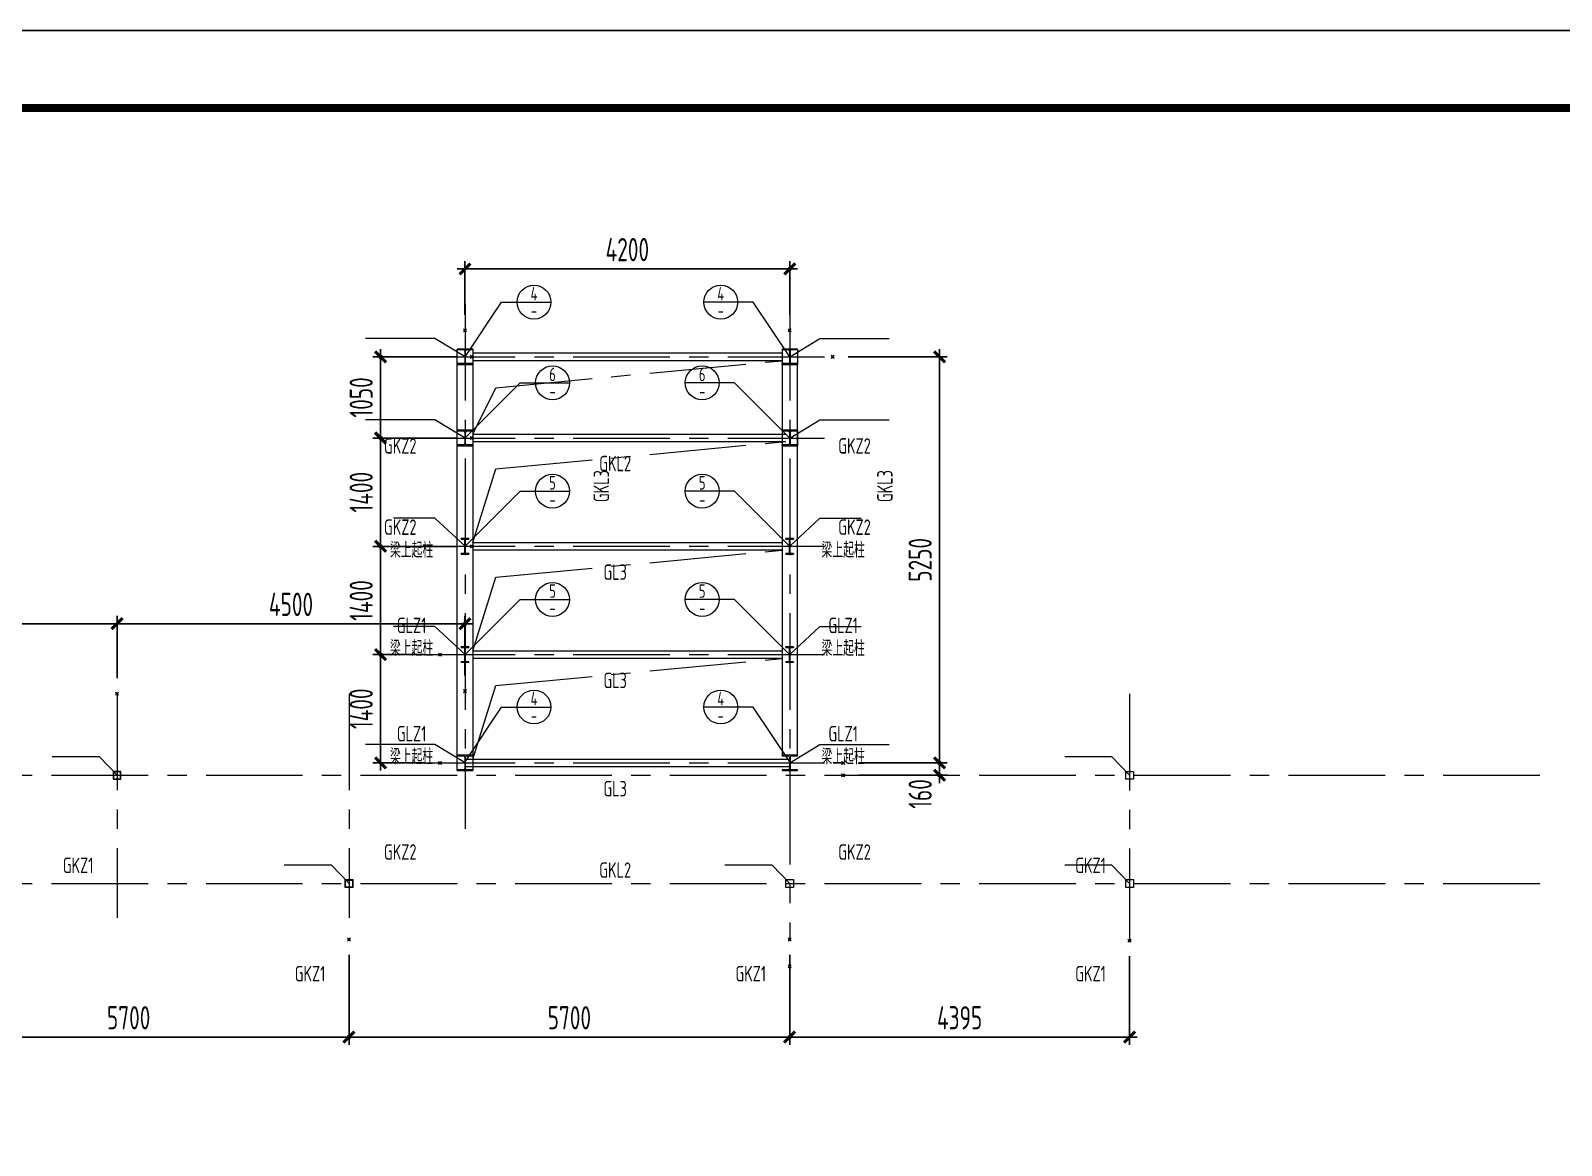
# Model space of a CAD drawing. Extents: x 498328 to 716449, y -893371 to -467753.
# Drawn here: x 561526 to 581325, y -706143 to -691730 of the extents above; entities that cross this region are included whole.
import ezdxf
from ezdxf.enums import TextEntityAlignment as Align

# ---------------------------------------------------------------- set-up
doc = ezdxf.new("R2010")
doc.units = 0
doc.header["$LTSCALE"] = 1000
doc.header["$PDMODE"] = 35
doc.header["$PDSIZE"] = 20
for name, pattern in [('CENTER', [2, 1.25, -0.25, 0.25, -0.25]), ('Continuous-STLayerSet-ColCode', [0]), ('Continuous-STLayerSet-NodeCode', [0])]:
    doc.linetypes.add(name, pattern=pattern)
doc.layers.get('0').update_dxf_attribs({"linetype": 'CONTINUOUS'})
for name, color, linetype in [('1轮廓实线层', 7, 'CONTINUOUS'), ('AXIS', 251, 'CENTER'), ('DIM', 3, 'CONTINUOUS'), ('PUB_TEXT', 7, 'CONTINUOUS'), ('PUB_TITLE', 4, 'CONTINUOUS'), ('STXT_XG_THIN', 2, 'CONTINUOUS'), ('设备基础', 2, 'CONTINUOUS')]:
    doc.layers.add(name, color=color, linetype=linetype)
doc.layers.add('22', color=7, linetype='CONTINUOUS', plot=False)
doc.layers.add('yichutu', color=7, linetype='CONTINUOUS', true_color=0xffffff, plot=False)
doc.layers.add('平立面图梁柱撑编号', color=7, linetype='CONTINUOUS', lineweight=18)
doc.layers.add('平立面图节点编号', color=7, linetype='CONTINUOUS', lineweight=18)
doc.styles.add('StTextStyle', font='yjkeng.shx', dxfattribs={"width": 0.7, "height": 250, "bigfont": 'yjkchn.shx'})
doc.styles.add('TSSD_DIMENSION', font='Tssdeng.shx', dxfattribs={"width": 0.7, "bigfont": 'hztxt.shx'})
doc.styles.add('TSSD_REIN', font='Tssdeng.shx', dxfattribs={"width": 0.7, "bigfont": 'hztxt.shx'})
doc.dimstyles.new('TSSD_100_100', dxfattribs={"dimtxt": 300, "dimasz": 100, "dimexe": 100, "dimexo": 200, "dimgap": 100, "dimtad": 1, "dimdec": 0, "dimzin": 0, "dimdsep": 46, "dimtxsty": 'TSSD_DIMENSION', "dimblk": 'ARCHTICK', "dimcen": 0, "dimdle": 100, "dimclrt": 7, "dimadec": 0, "dimazin": 0, "dimtfac": 1, "dimtdec": 0, "dimtix": 1, "dimtmove": 2, "dimatfit": 0, "dimldrblk": 'ARCHTICK', "dimfxl": 0, "dimtolj": 1, "dimtzin": 0, "dimarcsym": 0})
doc.dimstyles.new('TSSD_100_100$0', dxfattribs={"dimtxt": 380, "dimasz": 100, "dimexe": 100, "dimexo": 250, "dimgap": 50, "dimtad": 1, "dimdec": 0, "dimzin": 0, "dimdsep": 46, "dimtxsty": 'TSSD_DIMENSION', "dimblk": 'ARCHTICK', "dimblk1": 'ARCHTICK', "dimblk2": 'ARCHTICK', "dimsah": 1, "dimcen": 0, "dimdle": 100, "dimclrt": 7, "dimadec": 0, "dimazin": 0, "dimtfac": 1, "dimtdec": 0, "dimtix": 1, "dimtmove": 2, "dimatfit": 3, "dimldrblk": 'ARCHTICK', "dimfxl": 0, "dimtolj": 1, "dimtzin": 0, "dimarcsym": 0})

# ---------------------------------------------------------------- blocks, each defined once
blk = doc.blocks.new('_ARCHTICK')
at = {"color": 0, "const_width": 0.4}
blk.add_lwpolyline([(-0.71, -0.71), (0.71, 0.71)], dxfattribs=at)
blk = doc.blocks.new('*D66')
at = {"layer": '22', "color": 0, "transparency": 16777216}
for p in [(565644, -703481), (571344, -703481), (565644, -704743)]:
    blk.add_point(p, dxfattribs=at)
at = {"layer": 'DIM', "color": 0, "lineweight": -2, "transparency": 16777216}
for p, q in [((565644, -703681), (565644, -704843)), ((571344, -703681), (571344, -704843)), ((571444, -704743), (565544, -704743))]:
    blk.add_line(p, q, dxfattribs=at)
at = {"layer": 'DIM', "color": 0, "lineweight": -2, "transparency": 16777216, "xscale": 100, "yscale": 100, "zscale": 100, "rotation": 180}
blk.add_blockref('_ARCHTICK', (565644, -704743), dxfattribs=at)
at = {"layer": 'DIM', "color": 0, "lineweight": -2, "transparency": 16777216, "xscale": 100, "yscale": 100, "zscale": 100}
blk.add_blockref('_ARCHTICK', (571344, -704743), dxfattribs=at)
at = {"layer": 'DIM', "color": 7, "lineweight": 20, "transparency": 16777216, "insert": (568494, -704493), "char_height": 300, "attachment_point": 5, "style": 'TSSD_DIMENSION'}
blk.add_mtext('\\A1;5700', dxfattribs=at)
blk = doc.blocks.new('*D67')
at = {"layer": '22', "color": 0, "transparency": 16777216}
for p in [(559944, -703481), (565644, -703481), (559944, -704743)]:
    blk.add_point(p, dxfattribs=at)
at = {"layer": 'DIM', "color": 0, "lineweight": -2, "transparency": 16777216}
for p, q in [((559944, -703681), (559944, -704843)), ((565644, -703681), (565644, -704843)), ((565744, -704743), (559844, -704743))]:
    blk.add_line(p, q, dxfattribs=at)
at = {"layer": 'DIM', "color": 0, "lineweight": -2, "transparency": 16777216, "xscale": 100, "yscale": 100, "zscale": 100, "rotation": 180}
blk.add_blockref('_ARCHTICK', (559944, -704743), dxfattribs=at)
at = {"layer": 'DIM', "color": 0, "lineweight": -2, "transparency": 16777216, "xscale": 100, "yscale": 100, "zscale": 100}
blk.add_blockref('_ARCHTICK', (565644, -704743), dxfattribs=at)
at = {"layer": 'DIM', "color": 7, "lineweight": 20, "transparency": 16777216, "insert": (562794, -704493), "char_height": 300, "attachment_point": 5, "style": 'TSSD_DIMENSION'}
blk.add_mtext('\\A1;5700', dxfattribs=at)
blk = doc.blocks.new('*D76')
at = {"layer": '22', "color": 0, "transparency": 16777216}
for p in [(575739, -703497), (571344, -703829), (571344, -704743)]:
    blk.add_point(p, dxfattribs=at)
at = {"layer": 'DIM', "color": 0, "lineweight": -2, "transparency": 16777216}
for p, q in [((575739, -703697), (575739, -704843)), ((571344, -704029), (571344, -704843)), ((575839, -704743), (571244, -704743))]:
    blk.add_line(p, q, dxfattribs=at)
at = {"layer": 'DIM', "color": 0, "lineweight": -2, "transparency": 16777216, "xscale": 100, "yscale": 100, "zscale": 100, "rotation": 180}
blk.add_blockref('_ARCHTICK', (571344, -704743), dxfattribs=at)
at = {"layer": 'DIM', "color": 0, "lineweight": -2, "transparency": 16777216, "xscale": 100, "yscale": 100, "zscale": 100}
blk.add_blockref('_ARCHTICK', (575739, -704743), dxfattribs=at)
at = {"layer": 'DIM', "color": 7, "lineweight": 20, "transparency": 16777216, "insert": (573542, -704493), "char_height": 300, "attachment_point": 5, "style": 'TSSD_DIMENSION'}
blk.add_mtext('\\A1;4395', dxfattribs=at)
blk = doc.blocks.new('*D68')
at = {"layer": '22', "color": 0, "transparency": 16777216}
for p in [(559044, -699398), (559044, -700302), (562644, -700302)]:
    blk.add_point(p, dxfattribs=at)
at = {"layer": 'DIM', "color": 0, "lineweight": -2, "transparency": 16777216}
for p, q in [((559044, -700102), (559044, -699298)), ((562644, -700102), (562644, -699298)), ((562744, -699398), (558944, -699398))]:
    blk.add_line(p, q, dxfattribs=at)
at = {"layer": 'DIM', "color": 0, "lineweight": -2, "transparency": 16777216, "xscale": 100, "yscale": 100, "zscale": 100, "rotation": 180}
blk.add_blockref('_ARCHTICK', (559044, -699398), dxfattribs=at)
at = {"layer": 'DIM', "color": 0, "lineweight": -2, "transparency": 16777216, "xscale": 100, "yscale": 100, "zscale": 100}
blk.add_blockref('_ARCHTICK', (562644, -699398), dxfattribs=at)
at = {"layer": 'DIM', "color": 7, "lineweight": 20, "transparency": 16777216, "insert": (560844, -699148), "char_height": 300, "attachment_point": 5, "style": 'TSSD_DIMENSION'}
blk.add_mtext('\\A1;3600', dxfattribs=at)
blk = doc.blocks.new('*D70')
at = {"layer": '22', "color": 0, "transparency": 16777216}
for p in [(567144, -699398), (567144, -700270), (562644, -700302)]:
    blk.add_point(p, dxfattribs=at)
at = {"layer": 'DIM', "color": 0, "lineweight": -2, "transparency": 16777216}
for p, q in [((562644, -700102), (562644, -699298)), ((567144, -700070), (567144, -699298)), ((562544, -699398), (567244, -699398))]:
    blk.add_line(p, q, dxfattribs=at)
at = {"layer": 'DIM', "color": 0, "lineweight": -2, "transparency": 16777216, "xscale": 100, "yscale": 100, "zscale": 100, "rotation": 180}
blk.add_blockref('_ARCHTICK', (562644, -699398), dxfattribs=at)
at = {"layer": 'DIM', "color": 0, "lineweight": -2, "transparency": 16777216, "xscale": 100, "yscale": 100, "zscale": 100}
blk.add_blockref('_ARCHTICK', (567144, -699398), dxfattribs=at)
at = {"layer": 'DIM', "color": 7, "lineweight": 20, "transparency": 16777216, "insert": (564894, -699148), "char_height": 300, "attachment_point": 5, "style": 'TSSD_DIMENSION'}
blk.add_mtext('\\A1;4500', dxfattribs=at)
blk = doc.blocks.new('*D71')
at = {"layer": '22', "color": 0, "transparency": 16777216}
for p in [(571899, -695948), (572036, -701198), (573282, -701198)]:
    blk.add_point(p, dxfattribs=at)
at = {"layer": 'DIM', "color": 0, "lineweight": -2, "transparency": 16777216}
for p, q in [((573282, -695848), (573282, -701298)), ((572099, -695948), (573382, -695948)), ((572236, -701198), (573382, -701198))]:
    blk.add_line(p, q, dxfattribs=at)
at = {"layer": 'DIM', "color": 0, "lineweight": -2, "transparency": 16777216, "xscale": 100, "yscale": 100, "zscale": 100}
for p, rotation in [((573282, -695948), 90), ((573282, -701198), 270)]:
    blk.add_blockref('_ARCHTICK', p, dxfattribs=dict(at, rotation=rotation))
at = {"layer": 'DIM', "color": 7, "lineweight": 20, "transparency": 16777216, "insert": (573032, -698573), "char_height": 300, "attachment_point": 5, "rotation": 90, "style": 'TSSD_DIMENSION'}
blk.add_mtext('\\A1;5250', dxfattribs=at)
blk = doc.blocks.new('*D72')
at = {"layer": '22', "color": 0, "transparency": 16777216}
for p in [(571344, -694812), (567144, -695606), (571344, -695606)]:
    blk.add_point(p, dxfattribs=at)
at = {"layer": 'DIM', "color": 0, "lineweight": -2, "transparency": 16777216}
for p, q in [((567144, -695406), (567144, -694712)), ((571344, -695406), (571344, -694712)), ((567044, -694812), (571444, -694812))]:
    blk.add_line(p, q, dxfattribs=at)
at = {"layer": 'DIM', "color": 0, "lineweight": -2, "transparency": 16777216, "xscale": 100, "yscale": 100, "zscale": 100, "rotation": 180}
blk.add_blockref('_ARCHTICK', (567144, -694812), dxfattribs=at)
at = {"layer": 'DIM', "color": 0, "lineweight": -2, "transparency": 16777216, "xscale": 100, "yscale": 100, "zscale": 100}
blk.add_blockref('_ARCHTICK', (571344, -694812), dxfattribs=at)
at = {"layer": 'DIM', "color": 7, "lineweight": 20, "transparency": 16777216, "insert": (569244, -694562), "char_height": 300, "attachment_point": 5, "style": 'TSSD_DIMENSION'}
blk.add_mtext('\\A1;4200', dxfattribs=at)
blk = doc.blocks.new('*D86')
at = {"layer": '22', "color": 0, "transparency": 16777216}
for p in [(566052, -699798), (566820, -699798), (566820, -701198)]:
    blk.add_point(p, dxfattribs=at)
at = {"layer": 'DIM', "color": 0, "lineweight": -2, "transparency": 16777216}
for p, q in [((566052, -701298), (566052, -699698)), ((566620, -699798), (565952, -699798)), ((566620, -701198), (565952, -701198))]:
    blk.add_line(p, q, dxfattribs=at)
at = {"layer": 'DIM', "color": 0, "lineweight": -2, "transparency": 16777216, "xscale": 100, "yscale": 100, "zscale": 100}
for p, rotation in [((566052, -699798), 90), ((566052, -701198), 270)]:
    blk.add_blockref('_ARCHTICK', p, dxfattribs=dict(at, rotation=rotation))
at = {"layer": 'DIM', "color": 7, "lineweight": 20, "transparency": 16777216, "insert": (565802, -700498), "char_height": 300, "attachment_point": 5, "rotation": 90, "style": 'TSSD_DIMENSION'}
blk.add_mtext('\\A1;1400', dxfattribs=at)
blk = doc.blocks.new('*D87')
at = {"layer": '22', "color": 0, "transparency": 16777216}
for p in [(566052, -698398), (567233, -698398), (566820, -699798)]:
    blk.add_point(p, dxfattribs=at)
at = {"layer": 'DIM', "color": 0, "lineweight": -2, "transparency": 16777216}
for p, q in [((566052, -699898), (566052, -698298)), ((567033, -698398), (565952, -698398)), ((566620, -699798), (565952, -699798))]:
    blk.add_line(p, q, dxfattribs=at)
at = {"layer": 'DIM', "color": 0, "lineweight": -2, "transparency": 16777216, "xscale": 100, "yscale": 100, "zscale": 100}
for p, rotation in [((566052, -698398), 90), ((566052, -699798), 270)]:
    blk.add_blockref('_ARCHTICK', p, dxfattribs=dict(at, rotation=rotation))
at = {"layer": 'DIM', "color": 7, "lineweight": 20, "transparency": 16777216, "insert": (565802, -699098), "char_height": 300, "attachment_point": 5, "rotation": 90, "style": 'TSSD_DIMENSION'}
blk.add_mtext('\\A1;1400', dxfattribs=at)
blk = doc.blocks.new('*D88')
at = {"layer": '22', "color": 0, "transparency": 16777216}
for p in [(566052, -696998), (567233, -696998), (567233, -698398)]:
    blk.add_point(p, dxfattribs=at)
at = {"layer": 'DIM', "color": 0, "lineweight": -2, "transparency": 16777216}
for p, q in [((566052, -698498), (566052, -696898)), ((567033, -696998), (565952, -696998)), ((567033, -698398), (565952, -698398))]:
    blk.add_line(p, q, dxfattribs=at)
at = {"layer": 'DIM', "color": 0, "lineweight": -2, "transparency": 16777216, "xscale": 100, "yscale": 100, "zscale": 100}
for p, rotation in [((566052, -696998), 90), ((566052, -698398), 270)]:
    blk.add_blockref('_ARCHTICK', p, dxfattribs=dict(at, rotation=rotation))
at = {"layer": 'DIM', "color": 7, "lineweight": 20, "transparency": 16777216, "insert": (565802, -697698), "char_height": 300, "attachment_point": 5, "rotation": 90, "style": 'TSSD_DIMENSION'}
blk.add_mtext('\\A1;1400', dxfattribs=at)
blk = doc.blocks.new('*D116')
at = {"layer": '22', "color": 0, "transparency": 16777216}
for p in [(572036, -701198), (572036, -701358), (573282, -701358)]:
    blk.add_point(p, dxfattribs=at)
at = {"layer": 'DIM', "color": 0, "lineweight": -2, "transparency": 16777216}
for p, q in [((572236, -701198), (573382, -701198)), ((573282, -701198), (573282, -701098)), ((573282, -701198), (573282, -701358)), ((572236, -701358), (573382, -701358)), ((573282, -701358), (573282, -701458))]:
    blk.add_line(p, q, dxfattribs=at)
at = {"layer": 'DIM', "color": 0, "lineweight": -2, "transparency": 16777216, "xscale": 100, "yscale": 100, "zscale": 100}
for p, rotation in [((573282, -701198), 270), ((573282, -701358), 90)]:
    blk.add_blockref('_ARCHTICK', p, dxfattribs=dict(at, rotation=rotation))
at = {"layer": 'DIM', "color": 7, "lineweight": 20, "transparency": 16777216, "insert": (573032, -701599), "char_height": 300, "attachment_point": 5, "rotation": 90, "style": 'TSSD_DIMENSION'}
blk.add_mtext('\\A1;160', dxfattribs=at)
blk = doc.blocks.new('*D117')
at = {"layer": '22', "color": 0, "transparency": 16777216}
for p in [(566052, -695948), (567233, -695948), (567233, -696998)]:
    blk.add_point(p, dxfattribs=at)
at = {"layer": 'DIM', "color": 0, "lineweight": -2, "transparency": 16777216}
for p, q in [((566052, -697098), (566052, -695848)), ((567033, -695948), (565952, -695948)), ((567033, -696998), (565952, -696998))]:
    blk.add_line(p, q, dxfattribs=at)
at = {"layer": 'DIM', "color": 0, "lineweight": -2, "transparency": 16777216, "xscale": 100, "yscale": 100, "zscale": 100}
for p, rotation in [((566052, -695948), 90), ((566052, -696998), 270)]:
    blk.add_blockref('_ARCHTICK', p, dxfattribs=dict(at, rotation=rotation))
at = {"layer": 'DIM', "color": 7, "lineweight": 20, "transparency": 16777216, "insert": (565802, -696473), "char_height": 300, "attachment_point": 5, "rotation": 90, "style": 'TSSD_DIMENSION'}
blk.add_mtext('\\A1;1050', dxfattribs=at)
blk = doc.blocks.new('yct-841-594-84100-59400-100-1000.0')
at = {"layer": 'yichutu', "color": 7, "true_color": 0xffffff}
blk.add_lwpolyline([(0, 0), (0, 59400), (84100, 59400), (84100, 0)], close=True, dxfattribs=at)

msp = doc.modelspace()

# ---------------------------------------------------------------- linework, layer by layer
at = {"layer": '1轮廓实线层', "color": 4, "lineweight": 20}
for p, q in [((567244.5, -695847.5), (567044.5, -695847.5)), ((567044.5, -695847.5), (567044.5, -695859.5)), ((567124.6, -695859.5), (567044.5, -695859.5)), ((567140.5, -695875.4), (567140.5, -696019.7)), ((567148.5, -695875.5), (567148.5, -696019.5)), ((567244.5, -695859.5), (567164.5, -695859.5)), ((567244.5, -695859.5), (567244.5, -695847.5)), ((571444.5, -695847.5), (571244.5, -695847.5)), ((571244.5, -695847.5), (571244.5, -695859.5)), ((571324.6, -695859.5), (571244.5, -695859.5)), ((571340.5, -695875.4), (571340.5, -696019.7)), ((571348.5, -695875.5), (571348.5, -696019.5)), ((571444.5, -695859.5), (571364.5, -695859.5)), ((571444.5, -695859.5), (571444.5, -695847.5)), ((567124.6, -696035.5), (567044.5, -696035.5)), ((567044.5, -696047.5), (567244.5, -696047.5)), ((567244.5, -696035.5), (567164.5, -696035.5)), ((567244.5, -696047.5), (567244.5, -696035.5)), ((571324.6, -696035.5), (571244.5, -696035.5)), ((571244.5, -696047.5), (571444.5, -696047.5)), ((571444.5, -696035.5), (571364.5, -696035.5)), ((571444.5, -696047.5), (571444.5, -696035.5)), ((567244.5, -696897.6), (567044.5, -696897.6)), ((567044.5, -696897.6), (567044.5, -696909.6)), ((567124.6, -696909.6), (567044.5, -696909.6)), ((567140.5, -696925.4), (567140.5, -697069.7)), ((567148.5, -696925.6), (567148.5, -697069.6)), ((567244.5, -696909.6), (567164.5, -696909.6)), ((567244.5, -696909.6), (567244.5, -696897.6)), ((571444.5, -696897.6), (571244.5, -696897.6)), ((571244.5, -696897.6), (571244.5, -696909.6)), ((571324.6, -696909.6), (571244.5, -696909.6)), ((571340.5, -696925.4), (571340.5, -697069.7)), ((571348.5, -696925.6), (571348.5, -697069.6)), ((571444.5, -696909.6), (571364.5, -696909.6)), ((571444.5, -696909.6), (571444.5, -696897.6)), ((567124.6, -697085.6), (567044.5, -697085.6)), ((567044.5, -697097.6), (567244.5, -697097.6)), ((567244.5, -697085.6), (567164.5, -697085.6)), ((567244.5, -697097.6), (567244.5, -697085.6)), ((571324.6, -697085.6), (571244.5, -697085.6)), ((571244.5, -697097.6), (571444.5, -697097.6)), ((571444.5, -697085.6), (571364.5, -697085.6)), ((571444.5, -697097.6), (571444.5, -697085.6)), ((567244.5, -701097.6), (567044.5, -701097.6)), ((567044.5, -701097.6), (567044.5, -701109.6)), ((567124.6, -701109.6), (567044.5, -701109.6)), ((567140.5, -701125.4), (567140.5, -701269.7)), ((567148.5, -701125.6), (567148.5, -701269.6)), ((567244.5, -701109.6), (567164.5, -701109.6)), ((567244.5, -701109.6), (567244.5, -701097.6)), ((571444.5, -701097.6), (571244.5, -701097.6)), ((571244.5, -701097.6), (571244.5, -701109.6)), ((571324.6, -701109.6), (571244.5, -701109.6)), ((571340.5, -701125.4), (571340.5, -701269.7)), ((571348.5, -701125.6), (571348.5, -701269.6)), ((571444.5, -701109.6), (571364.5, -701109.6)), ((571444.5, -701109.6), (571444.5, -701097.6)), ((567124.6, -701285.6), (567044.5, -701285.6)), ((567044.5, -701297.6), (567244.5, -701297.6)), ((567244.5, -701285.6), (567164.5, -701285.6)), ((567244.5, -701297.6), (567244.5, -701285.6)), ((571324.6, -701285.6), (571244.5, -701285.6)), ((571244.5, -701297.6), (571444.5, -701297.6)), ((571444.5, -701285.6), (571364.5, -701285.6)), ((571444.5, -701297.6), (571444.5, -701285.6))]:
    msp.add_line(p, q, dxfattribs=at)
at = {"layer": '1轮廓实线层', "color": 4, "lineweight": 9}
for p, q in [((567044.5, -696047.5), (567044.5, -696035.5)), ((571244.5, -696047.5), (571244.5, -696035.5)), ((567044.5, -697097.6), (567044.5, -697085.6)), ((571244.5, -697097.6), (571244.5, -697085.6)), ((567044.5, -701285.6), (567044.5, -701297.6)), ((571244.5, -701285.6), (571244.5, -701297.6))]:
    msp.add_line(p, q, dxfattribs=at)
at = {"layer": '1轮廓实线层', "color": 4, "lineweight": 20}
for points in [[(562694.5, -701407.5), (562694.5, -701307.5), (562594.5, -701307.5), (562594.5, -701407.5)], [(562689.5, -701402.5), (562689.5, -701312.5), (562599.5, -701312.5), (562599.5, -701402.5)], [(575789.5, -701307.5), (575789.5, -701407.5), (575689.5, -701407.5), (575689.5, -701307.5)], [(565694.5, -702707.5), (565694.5, -702807.5), (565594.5, -702807.5), (565594.5, -702707.5)], [(565689.5, -702712.5), (565689.5, -702802.5), (565599.5, -702802.5), (565599.5, -702712.5)], [(571394.5, -702707.5), (571394.5, -702807.5), (571294.5, -702807.5), (571294.5, -702707.5)], [(575789.5, -702707.5), (575789.5, -702807.5), (575689.5, -702807.5), (575689.5, -702707.5)]]:
    msp.add_lwpolyline(points, close=True, dxfattribs=at)
for centre, start, end in [((567124.5, -695875.5), 359.99923, 89.99923), ((567164.5, -695875.5), 90, 180), ((571324.5, -695875.5), 359.99923, 89.99923), ((571364.5, -695875.5), 90, 180), ((567124.5, -696019.5), 270.00111, 0.00111), ((567164.5, -696019.5), 180.00034, 270.00034), ((571324.5, -696019.5), 270.00111, 0.00111), ((571364.5, -696019.5), 180.00034, 270.00034), ((567124.5, -696925.6), 359.99923, 89.99923), ((567164.5, -696925.6), 90, 180), ((571324.5, -696925.6), 359.99923, 89.99923), ((571364.5, -696925.6), 90, 180), ((567124.5, -697069.6), 270.00111, 0.00111), ((567164.5, -697069.6), 180.00034, 270.00034), ((571324.5, -697069.6), 270.00111, 0.00111), ((571364.5, -697069.6), 180.00034, 270.00034), ((567124.5, -701125.6), 359.99923, 89.99923), ((567124.5, -701269.6), 270.00111, 0.00111), ((567164.5, -701125.6), 90, 180), ((567164.5, -701269.6), 180.00034, 270.00034), ((571324.5, -701125.6), 359.99923, 89.99923), ((571324.5, -701269.6), 270.00111, 0.00111), ((571364.5, -701125.6), 90, 180), ((571364.5, -701269.6), 180.00034, 270.00034)]:
    msp.add_arc(centre, 16, start, end, dxfattribs=at)
at = {"layer": 'AXIS', "lineweight": 20}
for p, q in [((567144.5, -695260.6), (567144.5, -702050.3)), ((571344.5, -695260.6), (571344.5, -703500.5)), ((566545, -695947.5), (571898.9, -695947.5)), ((566545, -696997.6), (571898.9, -696997.6)), ((566545, -698397.6), (571898.9, -698397.6)), ((566545, -699797.6), (571898.9, -699797.6)), ((562644.5, -700301.9), (562644.5, -703202.4)), ((565644.5, -700301.9), (565644.5, -703202.4)), ((575739.5, -700303.7), (575739.5, -703480.5)), ((566545, -701197.6), (571898.9, -701197.6)), ((531794.5, -701357.5), (581282.6, -701357.5)), ((531794.5, -702757.5), (581282.6, -702757.5))]:
    msp.add_line(p, q, dxfattribs=at)
for points in [[(567244.5, -696947.6), (567543, -696347.4), (571244.5, -695997.5)], [(567244.5, -698347.6), (567543, -697397.4), (571244.5, -697047.6)], [(567244.5, -699747.6), (567543, -698797.4), (571244.5, -698447.6)], [(567244.5, -701147.6), (567543, -700197.4), (571244.5, -699847.6)]]:
    msp.add_lwpolyline(points, dxfattribs=at)
at = {"layer": 'PUB_TITLE'}
msp.add_lwpolyline([(526627.4, -751130.4), (610727.4, -751130.4), (610727.4, -691730.4), (526627.4, -691730.4)], close=True, dxfattribs=at)
at = {"layer": 'PUB_TITLE', "const_width": 100}
msp.add_lwpolyline([(529127.4, -750130.4), (609727.4, -750130.4), (609727.4, -692730.4), (529127.4, -692730.4)], close=True, dxfattribs=at)
at = {"layer": 'STXT_XG_THIN'}
for p, q in [((567094.5, -698297.6), (567194.5, -698297.6)), ((567094.5, -698297.6), (567094.5, -698305.6)), ((567133.5, -698305.6), (567094.5, -698305.6)), ((567141.5, -698481.6), (567141.5, -698313.6)), ((567147.5, -698481.6), (567147.5, -698313.6)), ((567155.5, -698305.6), (567194.5, -698305.6)), ((567194.5, -698297.6), (567194.5, -698305.6)), ((571294.5, -698297.6), (571394.5, -698297.6)), ((571294.5, -698297.6), (571294.5, -698305.6)), ((571333.5, -698305.6), (571294.5, -698305.6)), ((571341.5, -698481.6), (571341.5, -698313.6)), ((571347.5, -698481.6), (571347.5, -698313.6)), ((571355.5, -698305.6), (571394.5, -698305.6)), ((571394.5, -698297.6), (571394.5, -698305.6)), ((567094.5, -698497.6), (567094.5, -698489.6)), ((567133.5, -698489.6), (567094.5, -698489.6)), ((567094.5, -698497.6), (567194.5, -698497.6)), ((567155.5, -698489.6), (567194.5, -698489.6)), ((567194.5, -698497.6), (567194.5, -698489.6)), ((571294.5, -698497.6), (571294.5, -698489.6)), ((571333.5, -698489.6), (571294.5, -698489.6)), ((571294.5, -698497.6), (571394.5, -698497.6)), ((571355.5, -698489.6), (571394.5, -698489.6)), ((571394.5, -698497.6), (571394.5, -698489.6)), ((567094.5, -699697.6), (567194.5, -699697.6)), ((567094.5, -699697.6), (567094.5, -699705.6)), ((567194.5, -699697.6), (567194.5, -699705.6)), ((571294.5, -699697.6), (571394.5, -699697.6)), ((571294.5, -699697.6), (571294.5, -699705.6)), ((571394.5, -699697.6), (571394.5, -699705.6)), ((567133.5, -699705.6), (567094.5, -699705.6)), ((567094.5, -699897.6), (567094.5, -699889.6)), ((567133.5, -699889.6), (567094.5, -699889.6)), ((567094.5, -699897.6), (567194.5, -699897.6)), ((567141.5, -699881.6), (567141.5, -699713.6)), ((567147.5, -699881.6), (567147.5, -699713.6)), ((567155.5, -699705.6), (567194.5, -699705.6)), ((567155.5, -699889.6), (567194.5, -699889.6)), ((567194.5, -699897.6), (567194.5, -699889.6)), ((571333.5, -699705.6), (571294.5, -699705.6)), ((571294.5, -699897.6), (571294.5, -699889.6)), ((571333.5, -699889.6), (571294.5, -699889.6)), ((571294.5, -699897.6), (571394.5, -699897.6)), ((571341.5, -699881.6), (571341.5, -699713.6)), ((571347.5, -699881.6), (571347.5, -699713.6)), ((571355.5, -699705.6), (571394.5, -699705.6)), ((571355.5, -699889.6), (571394.5, -699889.6)), ((571394.5, -699897.6), (571394.5, -699889.6))]:
    msp.add_line(p, q, dxfattribs=at)
for centre, start, end in [((567133.5, -698313.6), 0, 90), ((567155.5, -698313.6), 90, 180), ((571333.5, -698313.6), 0, 90), ((571355.5, -698313.6), 90, 180), ((567133.5, -698481.6), 270, 0), ((567155.5, -698481.6), 180, 270), ((571333.5, -698481.6), 270, 0), ((571355.5, -698481.6), 180, 270), ((567133.5, -699713.6), 0, 90), ((567133.5, -699881.6), 270, 0), ((567155.5, -699713.6), 90, 180), ((567155.5, -699881.6), 180, 270), ((571333.5, -699713.6), 0, 90), ((571333.5, -699881.6), 270, 0), ((571355.5, -699713.6), 90, 180), ((571355.5, -699881.6), 180, 270)]:
    msp.add_arc(centre, 8, start, end, dxfattribs=at)
at = {"layer": '平立面图梁柱撑编号', "color": 7, "linetype": 'Continuous-STLayerSet-ColCode', "lineweight": 18}
for p, q in [((566754.2, -695711.3), (565859, -695711.3)), ((567144.5, -695947.5), (566754.2, -695711.3)), ((571344.5, -695947.5), (571734.8, -695711.3)), ((571734.8, -695711.3), (572630, -695711.3)), ((566754.2, -696761.3), (565859, -696761.3)), ((567144.5, -696997.6), (566754.2, -696761.3)), ((571344.5, -696997.6), (571734.8, -696761.3)), ((571734.8, -696761.3), (572630, -696761.3)), ((566754.2, -698032.3), (566220, -698032.3)), ((567144.5, -698397.6), (566754.2, -698032.3)), ((571344.5, -698397.6), (571734.8, -698032.3)), ((571734.8, -698032.3), (572269, -698032.3)), ((566754.2, -699432.3), (566220, -699432.3)), ((567144.5, -699797.6), (566754.2, -699432.3)), ((571344.5, -699797.6), (571734.8, -699432.3)), ((571734.8, -699432.3), (572269, -699432.3)), ((566754.2, -700961.3), (565859, -700961.3)), ((567144.5, -701197.6), (566754.2, -700961.3)), ((571344.5, -701197.6), (571734.8, -700961.3)), ((571734.8, -700961.3), (572630, -700961.3)), ((562416.1, -701121.3), (561806.6, -701121.3)), ((562644.5, -701357.5), (562416.1, -701121.3)), ((575511.2, -701121.3), (574901.6, -701121.3)), ((575739.5, -701357.5), (575511.2, -701121.3)), ((565416.1, -702521.3), (564806.6, -702521.3)), ((565644.5, -702757.5), (565416.1, -702521.3)), ((571116.2, -702521.3), (570506.6, -702521.3)), ((571344.5, -702757.5), (571116.2, -702521.3)), ((575511.2, -702521.3), (574901.6, -702521.3)), ((575739.5, -702757.5), (575511.2, -702521.3))]:
    msp.add_line(p, q, dxfattribs=at)
at = {"layer": '平立面图节点编号', "color": 7, "linetype": 'Continuous-STLayerSet-NodeCode', "lineweight": 18}
for p, q in [((567144.5, -695947.5), (567618, -695240.4)), ((571344.5, -695947.5), (570871, -695240.4)), ((567150.5, -696991.8), (567857.6, -696284.6)), ((571338.5, -696991.8), (570631.4, -696284.6)), ((567150.5, -698392.8), (567857.6, -697685.6)), ((571338.5, -698392.8), (570631.4, -697685.6)), ((567150.5, -699792.8), (567857.6, -699085.6)), ((571338.5, -699792.8), (570631.4, -699085.6)), ((567144.5, -701182.5), (567618, -700475.4)), ((571344.5, -701182.5), (570871, -700475.4))]:
    msp.add_line(p, q, dxfattribs=at)
at = {"layer": '平立面图节点编号'}
for p, q in [((567618, -695240.4), (567818, -695240.4)), ((567818, -695240.4), (568255.5, -695240.4)), ((567818, -695240.4), (568255.5, -695240.4)), ((570671, -695240.4), (570233.5, -695240.4)), ((570671, -695240.4), (570233.5, -695240.4)), ((570871, -695240.4), (570671, -695240.4)), ((567857.6, -696284.6), (568057.6, -696284.6)), ((567857.6, -696284.6), (568057.6, -696284.6)), ((568057.6, -696284.6), (568495.1, -696284.6)), ((568057.6, -696284.6), (568495.1, -696284.6)), ((570431.4, -696284.6), (569993.9, -696284.6)), ((570431.4, -696284.6), (569993.9, -696284.6)), ((570631.4, -696284.6), (570431.4, -696284.6)), ((570631.4, -696284.6), (570431.4, -696284.6)), ((567857.6, -697685.6), (568057.6, -697685.6)), ((567857.6, -697685.6), (568057.6, -697685.6)), ((568057.6, -697685.6), (568495.1, -697685.6)), ((568057.6, -697685.6), (568495.1, -697685.6)), ((570431.4, -697685.6), (569993.9, -697685.6)), ((570431.4, -697685.6), (569993.9, -697685.6)), ((570631.4, -697685.6), (570431.4, -697685.6)), ((570631.4, -697685.6), (570431.4, -697685.6)), ((567857.6, -699085.6), (568057.6, -699085.6)), ((567857.6, -699085.6), (568057.6, -699085.6)), ((568057.6, -699085.6), (568495.1, -699085.6)), ((568057.6, -699085.6), (568495.1, -699085.6)), ((570431.4, -699085.6), (569993.9, -699085.6)), ((570431.4, -699085.6), (569993.9, -699085.6)), ((570631.4, -699085.6), (570431.4, -699085.6)), ((570631.4, -699085.6), (570431.4, -699085.6)), ((567618, -700475.4), (567818, -700475.4)), ((567818, -700475.4), (568255.5, -700475.4)), ((567818, -700475.4), (568255.5, -700475.4)), ((570671, -700475.4), (570233.5, -700475.4)), ((570671, -700475.4), (570233.5, -700475.4)), ((570871, -700475.4), (570671, -700475.4))]:
    msp.add_line(p, q, dxfattribs=at)
for centre in [(568036.8, -695240.4), (568036.8, -695240.4), (570452.2, -695240.4), (570452.2, -695240.4), (568276.3, -696284.6), (568276.3, -696284.6), (570212.6, -696284.6), (570212.6, -696284.6), (568276.3, -697685.6), (568276.3, -697685.6), (570212.6, -697685.6), (570212.6, -697685.6), (568276.3, -699085.6), (568276.3, -699085.6), (570212.6, -699085.6), (570212.6, -699085.6), (568036.8, -700475.4), (568036.8, -700475.4), (570452.2, -700475.4), (570452.2, -700475.4)]:
    msp.add_circle(centre, 218.8, dxfattribs=at)
at = {"layer": '设备基础', "color": 0, "lineweight": 20}
for p, q in [((567044.5, -701297.6), (567044.5, -695847.5)), ((567244.5, -695847.5), (567244.5, -701297.6)), ((567244.5, -695897.5), (571244.5, -695897.5)), ((571244.5, -695847.5), (571244.5, -696047.5)), ((571444.5, -695847.5), (571444.5, -696047.5)), ((571244.5, -695997.5), (567244.5, -695997.5)), ((571244.5, -696047.5), (571244.5, -701097.6)), ((571444.5, -701097.6), (571444.5, -696047.5)), ((571244.5, -696897.6), (571244.5, -697097.6)), ((571444.5, -696897.6), (571444.5, -697097.6)), ((567244.5, -696947.6), (571294.5, -696947.6)), ((571294.5, -697047.6), (567244.5, -697047.6)), ((567244.5, -698347.6), (571244.5, -698347.6)), ((571244.5, -698447.6), (567244.5, -698447.6)), ((567244.5, -699747.6), (571244.5, -699747.6)), ((571244.5, -699847.6), (567244.5, -699847.6)), ((567148.5, -701147.6), (571340.5, -701147.6)), ((571340.5, -701247.6), (567148.5, -701247.6))]:
    msp.add_line(p, q, dxfattribs=at)

# ---------------------------------------------------------------- block references
at = {"layer": 'yichutu'}
msp.add_blockref('yct-841-594-84100-59400-100-1000.0', (526627.4, -751130.4), dxfattribs=at)

# ---------------------------------------------------------------- texts
at = {"layer": 'PUB_TEXT', "lineweight": 15, "style": 'TSSD_REIN', "width": 0.7}
for s, p in [('GKZ2', (566306.6, -697259.5)), ('GKZ2', (572182.4, -697259.5)), ('GKL2', (569086.4, -697487.7)), ('GKZ2', (566306.6, -698309.5)), ('GKZ2', (572182.4, -698309.5)), ('梁上起柱', (566453.6, -698606.5)), ('梁上起柱', (572035.4, -698606.5)), ('GL3', (569086.4, -698891.7)), ('GLZ1', (566453.6, -699580.5)), ('GLZ1', (572035.4, -699580.5)), ('梁上起柱', (566453.6, -699877.5)), ('梁上起柱', (572035.4, -699877.5)), ('GL3', (569086.4, -700291.7)), ('GLZ1', (566453.6, -700980.5)), ('GLZ1', (572035.4, -700980.5)), ('梁上起柱', (566453.6, -701277.5)), ('梁上起柱', (572035.4, -701277.5)), ('GL3', (569086.4, -701691.7)), ('GKZ2', (566306.6, -702509.5)), ('GKZ2', (572182.4, -702509.5)), ('GKZ1', (562140, -702683.1)), ('GKZ1', (575235, -702683.1)), ('GKL2', (569086.4, -702743.7)), ('GKZ1', (565140, -704083.1)), ('GKZ1', (570840, -704083.1)), ('GKZ1', (575235, -704083.1))]:
    msp.add_text(s, height=200, dxfattribs=at).set_placement(p, align=Align.BOTTOM_CENTER)
for p in [(569067.7, -697619.4), (572735.2, -697619.4)]:
    msp.add_text('GKL3', height=200, rotation=90, dxfattribs=at).set_placement(p, align=Align.BOTTOM_CENTER)
at = {"layer": '平立面图节点编号', "style": 'StTextStyle', "width": 0.7}
for s, p in [('4', (568036.8, -695131.1)), ('4', (570452.2, -695131.1)), ('-', (568036.8, -695349.8)), ('-', (570452.2, -695349.8)), ('6', (568276.3, -696175.3)), ('6', (570212.6, -696175.3)), ('-', (568276.3, -696394)), ('-', (570212.6, -696394)), ('5', (568276.3, -697576.3)), ('5', (570212.6, -697576.3)), ('-', (568276.3, -697795)), ('-', (570212.6, -697795)), ('5', (568276.3, -698976.3)), ('5', (570212.6, -698976.3)), ('-', (568276.3, -699195)), ('-', (570212.6, -699195)), ('4', (568036.8, -700366.1)), ('4', (570452.2, -700366.1)), ('-', (568036.8, -700584.8)), ('-', (570452.2, -700584.8))]:
    msp.add_text(s, height=175, dxfattribs=at).set_placement(p, align=Align.MIDDLE_CENTER)

# ---------------------------------------------------------------- dimensions: what is measured, and where the dimension line sits
at = {"layer": 'DIM', "lineweight": 20}
dim = msp.add_linear_dim(base=(571344.5, -694812.2), p1=(567144.5, -695606.4), p2=(571344.5, -695606.4), dimstyle='TSSD_100_100$0', override={"dimtxt": 300, "dimexo": 200, "dimgap": 100, "dimsah": 0, "dimatfit": 0}, dxfattribs=at)
dim.commit()
dim.dimension.update_dxf_attribs({"geometry": '*D72', "text_midpoint": (569244.5, -694562.2)})
for base, p1, p2, picture, middle in [((566052, -695947.5), (567233.5, -696997.6), (567233.5, -695947.5), '*D117', (565802, -696472.5)), ((573282, -701197.6), (571898.9, -695947.5), (572036.4, -701197.6), '*D71', (573032, -698572.5)), ((566052, -696997.6), (567233.5, -698397.6), (567233.5, -696997.6), '*D88', (565802, -697697.6)), ((566052, -698397.6), (566819.8, -699797.6), (567233.5, -698397.6), '*D87', (565802, -699097.6)), ((566052, -699797.6), (566819.8, -701197.6), (566819.8, -699797.6), '*D86', (565802, -700497.6))]:
    dim = msp.add_linear_dim(base=base, p1=p1, p2=p2, angle=90, dimstyle='TSSD_100_100', dxfattribs=at)
    dim.commit()
    dim.dimension.update_dxf_attribs({"geometry": picture, "text_midpoint": middle})
for base, p1, p2, picture, middle in [((559044.5, -699398.3), (562644.5, -700301.9), (559044.5, -700301.9), '*D68', (560844.5, -699148.3)), ((567144.5, -699398.3), (562644.5, -700301.9), (567144.5, -700270.3), '*D70', (564894.5, -699148.3)), ((559944.5, -704742.9), (565644.5, -703480.5), (559944.5, -703480.5), '*D67', (562794.5, -704492.9)), ((565644.5, -704742.9), (571344.5, -703480.5), (565644.5, -703480.5), '*D66', (568494.5, -704492.9)), ((571344.5, -704742.9), (575739.5, -703497.1), (571344.5, -703829.3), '*D76', (573542, -704492.9))]:
    dim = msp.add_linear_dim(base=base, p1=p1, p2=p2, dimstyle='TSSD_100_100', dxfattribs=at)
    dim.commit()
    dim.dimension.update_dxf_attribs({"geometry": picture, "text_midpoint": middle})
dim = msp.add_linear_dim(base=(573282, -701357.5), p1=(572036.4, -701197.6), p2=(572036.4, -701357.5), angle=90, dimstyle='TSSD_100_100', dxfattribs=at)
dim.commit()
dim.dimension.update_dxf_attribs({"geometry": '*D116', "text_midpoint": (573032, -701599.5), "dimtype": 128})

doc.saveas('drawing.dxf')
